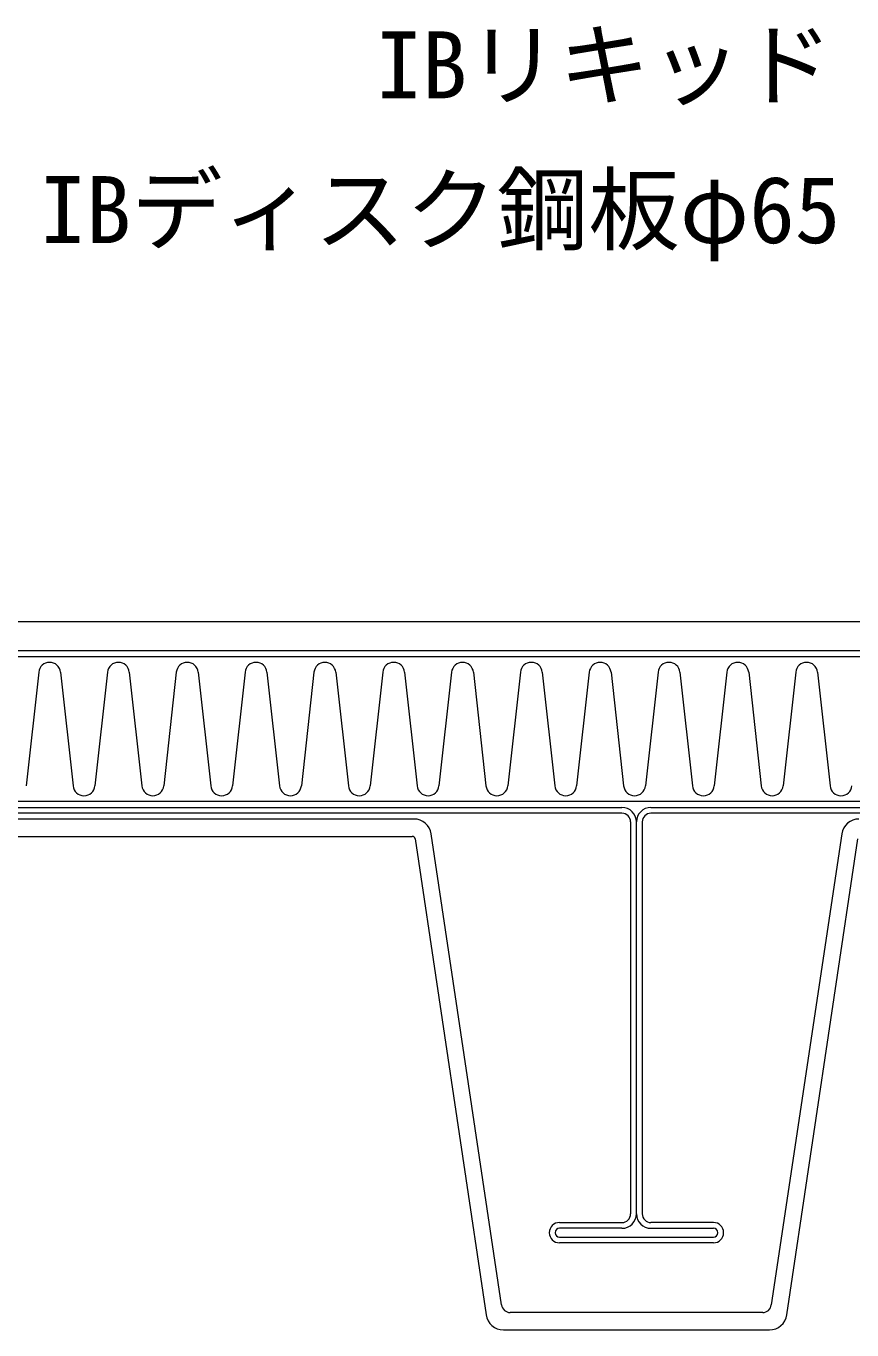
# Model space of a CAD drawing. Units: millimetres, scale not verified. Extents: x -840 to 840, y -594 to 594.
# Drawn here: x -573.2 to -431, y -346.8 to -122.2 of the extents above; entities that cross this region are included whole.
import ezdxf
from ezdxf.enums import TextEntityAlignment as Align

# ---------------------------------------------------------------- set-up
doc = ezdxf.new("R2010")
doc.units = ezdxf.units.MM
doc.header["$LTSCALE"] = 2
for name, color, linetype, lineweight in [('0-2_文字', 5, 'Continuous', 9), ('0-6_鋼材(受け鋼鈑)', 7, 'Continuous', 9), ('0-8_断熱材', 4, 'Continuous', 9), ('0-A_IBｼｰﾄ', 7, 'Continuous', 9)]:
    doc.layers.add(name, color=color, linetype=linetype, lineweight=lineweight)
doc.styles.add('ＭＳ ゴシック', font='')
doc.styles.get('ＭＳ ゴシック').set_extended_font_data('MS Gothic')

msp = doc.modelspace()

# ---------------------------------------------------------------- linework, layer by layer
at = {"layer": '0-6_鋼材(受け鋼鈑)'}
for p, q in [((-672.637, -256.764), (-470.637, -256.764)), ((-470.637, -257.764), (-672.637, -257.764)), ((-465.637, -256.764), (-263.637, -256.764)), ((-263.637, -257.764), (-465.637, -257.764)), ((-506.442, -258.764), (-636.831, -258.764)), ((-469.137, -259.264), (-469.137, -326.764)), ((-468.137, -326.764), (-468.137, -259.264)), ((-467.137, -259.264), (-467.137, -326.764)), ((-636.529, -261.764), (-506.744, -261.764)), ((-506.25, -262.19), (-494.004, -344.149)), ((-491.353, -342.456), (-503.475, -261.32)), ((-432.798, -261.321), (-444.92, -342.456)), ((-442.269, -344.149), (-430.023, -262.19)), ((-481.387, -328.264), (-470.637, -328.264)), ((-470.637, -329.264), (-481.387, -329.264)), ((-454.887, -328.264), (-465.637, -328.264)), ((-465.637, -329.264), (-454.887, -329.264)), ((-481.387, -330.764), (-454.887, -330.764)), ((-454.887, -331.764), (-481.387, -331.764)), ((-446.408, -343.764), (-489.865, -343.764)), ((-491.029, -346.764), (-445.244, -346.764))]:
    msp.add_line(p, q, dxfattribs=at)
for centre, radius, start, end in [((-470.637, -259.264), 2.5, 0, 90), ((-470.637, -259.264), 1.5, 0, 90), ((-465.637, -259.264), 2.5, 90, 180), ((-465.637, -259.264), 1.5, 90, 180), ((-506.442, -261.764), 3, 8.49768, 90), ((-429.831, -261.764), 3, 90, 171.50272), ((-506.744, -262.264), 0.5, 8.49768, 90), ((-470.637, -326.764), 1.5, 270, 0), ((-470.637, -326.764), 2.5, 270, 0), ((-465.637, -326.764), 2.5, 180, 270), ((-465.637, -326.764), 1.5, 180, 270), ((-481.387, -330.014), 1.75, 90, 270), ((-481.387, -330.014), 0.75, 90, 270), ((-454.887, -330.014), 1.75, 270, 90), ((-454.887, -330.014), 0.75, 270, 90), ((-489.865, -342.264), 1.5, 187.38048, 270), ((-446.408, -342.264), 1.5, 270, 352.62032), ((-491.029, -343.764), 3, 187.38048, 270), ((-445.244, -343.764), 3, 270, 352.61952)]:
    msp.add_arc(centre, radius, start, end, dxfattribs=at)
at = {"layer": '0-8_断熱材', "color": 7}
for p, q in [((-675.137, -230.764), (566.863, -230.764)), ((566.863, -255.764), (-675.137, -255.764))]:
    msp.add_line(p, q, dxfattribs=at)
at = {"layer": '0-8_断熱材'}
for p, q in [((-571.028, -233.485), (-573.195, -253.042)), ((-567.273, -233.485), (-565.106, -253.042)), ((-559.183, -233.485), (-561.35, -253.042)), ((-555.427, -233.485), (-553.26, -253.042)), ((-547.337, -233.485), (-549.504, -253.042)), ((-543.581, -233.485), (-541.414, -253.042)), ((-535.492, -233.485), (-537.659, -253.042)), ((-531.736, -233.485), (-529.569, -253.042)), ((-523.646, -233.485), (-525.813, -253.042)), ((-519.89, -233.485), (-517.723, -253.042)), ((-511.8, -233.485), (-513.967, -253.042)), ((-508.045, -233.485), (-505.877, -253.042)), ((-499.955, -233.485), (-502.122, -253.042)), ((-496.199, -233.485), (-494.032, -253.042)), ((-488.109, -233.485), (-490.276, -253.042)), ((-484.353, -233.485), (-482.186, -253.042)), ((-476.263, -233.485), (-478.431, -253.042)), ((-472.508, -233.485), (-470.341, -253.042)), ((-464.418, -233.485), (-466.585, -253.042)), ((-460.662, -233.485), (-458.495, -253.042)), ((-452.572, -233.485), (-454.739, -253.042)), ((-448.817, -233.485), (-446.649, -253.042)), ((-440.727, -233.485), (-442.894, -253.042)), ((-436.971, -233.485), (-434.804, -253.042))]:
    msp.add_line(p, q, dxfattribs=at)
for centre, start, end in [((-569.151, -233.661), 5.35135, 174.64865), ((-557.305, -233.661), 5.35135, 174.64865), ((-545.459, -233.661), 5.35135, 174.64865), ((-533.614, -233.661), 5.35135, 174.64865), ((-521.768, -233.661), 5.35135, 174.64865), ((-509.922, -233.661), 5.35135, 174.64865), ((-498.077, -233.661), 5.35135, 174.64865), ((-486.231, -233.661), 5.35135, 174.64865), ((-474.386, -233.661), 5.35135, 174.64865), ((-462.54, -233.661), 5.35135, 174.64865), ((-450.694, -233.661), 5.35135, 174.64865), ((-438.849, -233.661), 5.35135, 174.64865), ((-563.228, -252.867), 185.35135, 354.64865), ((-551.382, -252.867), 185.35135, 354.64865), ((-539.536, -252.867), 185.35135, 354.64865), ((-527.691, -252.867), 185.35135, 354.64865), ((-515.845, -252.867), 185.35135, 354.64865), ((-504, -252.867), 185.35135, 354.64865), ((-492.154, -252.867), 185.35135, 354.64865), ((-480.308, -252.867), 185.35135, 354.64865), ((-468.463, -252.867), 185.35135, 354.64865), ((-456.617, -252.867), 185.35135, 354.64865), ((-444.772, -252.867), 185.35135, 354.64865), ((-432.926, -252.867), 185.35135, 354.64865)]:
    msp.add_arc(centre, 1.886, start, end, dxfattribs=at)
at = {"layer": '0-A_IBｼｰﾄ'}
for p, q in [((-675.137, -224.764), (-386.82, -224.764)), ((-675.137, -229.764), (-385.731, -229.764))]:
    msp.add_line(p, q, dxfattribs=at)

# ---------------------------------------------------------------- texts
at = {"layer": '0-2_文字', "color": 7, "style": 'ＭＳ ゴシック'}
for s, p in [('IBリキッド', (-512.972, -138.094)), ('IBディスク鋼板φ65', (-570.81, -163.03))]:
    msp.add_text(s, height=11.54, dxfattribs=at).set_placement(p, align=Align.BOTTOM_LEFT)

doc.saveas('drawing.dxf')
